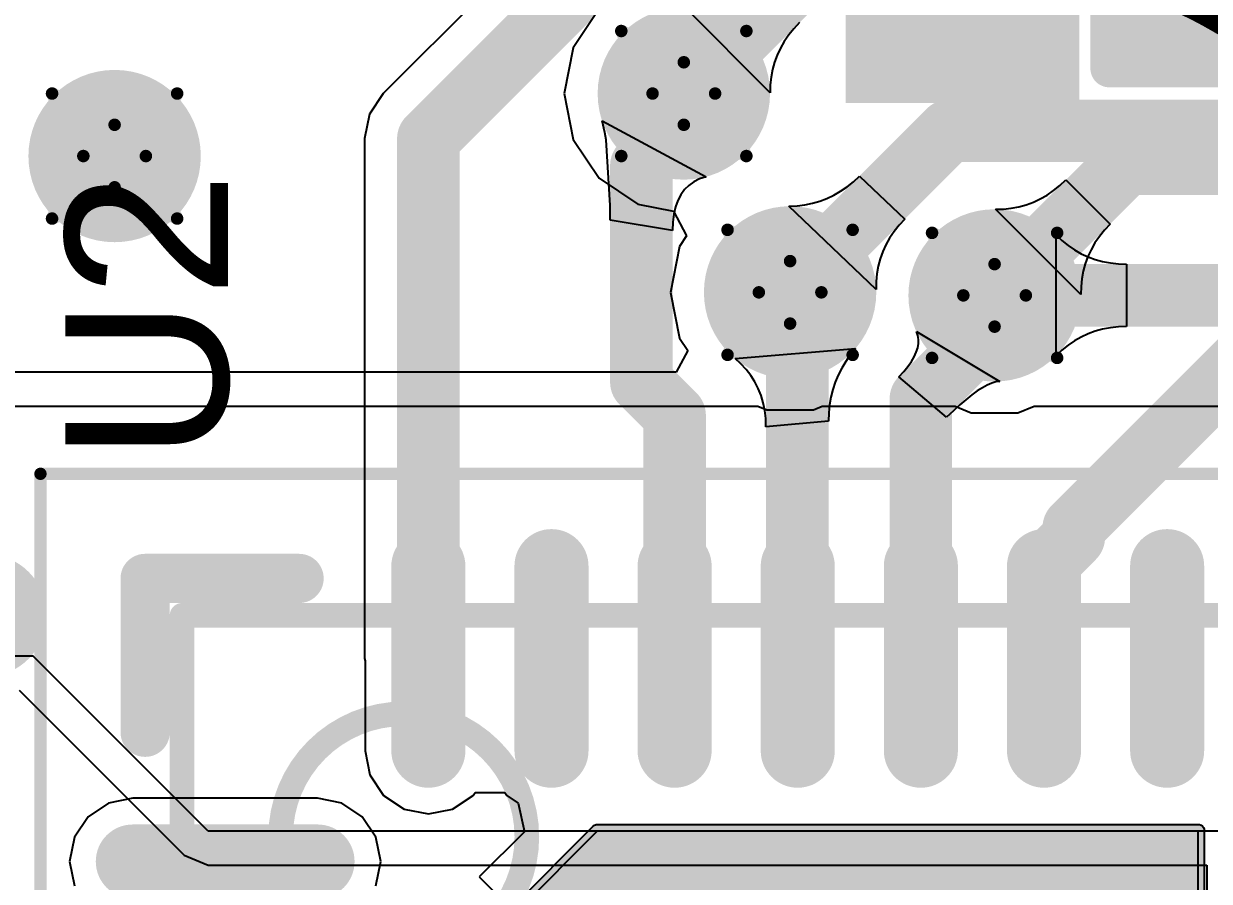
# Model space of a CAD drawing. Header units: inches. Extents: x 0.88 to 8.93, y 2.74 to 7.33.
# Drawn here: x 1.9505 to 2.14, y 3.174 to 3.3112 of the extents above; entities that cross this region are included whole.
import ezdxf

# ---------------------------------------------------------------- set-up
doc = ezdxf.new("R2010")
doc.units = ezdxf.units.IN
doc.header["$MEASUREMENT"] = 0
for name, color, linetype in [('Bottom 3D Body', 76, 'Continuous'), ('Bottom Courtyard', 56, 'Continuous'), ('Bottom Layer', 5, 'Continuous'), ('Drill Drawing', 1, 'Continuous'), ('Mechanical 12', 56, 'Continuous'), ('Top Layer', 1, 'Continuous'), ('Top Overlay', 2, 'Continuous'), ('Top Paste', 8, 'Continuous'), ('Top Solder', 216, 'Continuous'), ('Via Holes', 16, 'Continuous')]:
    doc.layers.add(name, color=color, linetype=linetype)
doc.styles.add('Arial', font='', dxfattribs={"height": 0.2})
doc.styles.get('Arial').set_extended_font_data('Arial')

# ---------------------------------------------------------------- blocks, each defined once
blk = doc.blocks.new('QFN50P500X500X80_HS_29N_CP2102N_18')
at = {"layer": 'Top Layer'}
h = blk.add_hatch(color=1, dxfattribs=at)
edge = h.paths.add_edge_path()
edge.add_arc((-0.0590551, 0.07677155), 0.0049212, 180, 360)
edge.add_line((-0.0541339, 0.07677155), (-0.0541339, 0.10629925))
edge.add_arc((-0.0590551, 0.10629925), 0.0049212, 0, 180)
edge.add_line((-0.0639763, 0.10629925), (-0.0639763, 0.07677155))
h = blk.add_hatch(color=1, dxfattribs=at)
edge = h.paths.add_edge_path()
edge.add_arc((-0.03937, 0.07677155), 0.0049212, 180, 360)
edge.add_line((-0.0344488, 0.07677155), (-0.0344488, 0.10629925))
edge.add_arc((-0.03937, 0.10629925), 0.0049212, 0, 180)
edge.add_line((-0.0442912, 0.10629925), (-0.0442912, 0.07677155))
h = blk.add_hatch(color=1, dxfattribs=at)
edge = h.paths.add_edge_path()
edge.add_arc((-0.019685, 0.07677155), 0.0049212, 180, 360)
edge.add_line((-0.0147638, 0.07677155), (-0.0147638, 0.10629925))
edge.add_arc((-0.019685, 0.10629925), 0.0049212, 0, 180)
edge.add_line((-0.0246062, 0.10629925), (-0.0246062, 0.07677155))
h = blk.add_hatch(color=1, dxfattribs=at)
edge = h.paths.add_edge_path()
edge.add_arc((0, 0.07677155), 0.0049212, 180, 360)
edge.add_line((0.0049212, 0.07677155), (0.0049212, 0.10629925))
edge.add_arc((0, 0.10629925), 0.0049212, 0, 180)
edge.add_line((-0.0049212, 0.10629925), (-0.0049212, 0.07677155))
h = blk.add_hatch(color=1, dxfattribs=at)
edge = h.paths.add_edge_path()
edge.add_arc((0.0196851, 0.07677155), 0.0049212, 180, 360)
edge.add_line((0.0246063, 0.07677155), (0.0246063, 0.10629925))
edge.add_arc((0.0196851, 0.10629925), 0.0049212, 0, 180)
edge.add_line((0.0147639, 0.10629925), (0.0147639, 0.07677155))
h = blk.add_hatch(color=1, dxfattribs=at)
edge = h.paths.add_edge_path()
edge.add_arc((0.0393701, 0.07677155), 0.0049212, 180, 360)
edge.add_line((0.0442913, 0.07677155), (0.0442913, 0.10629925))
edge.add_arc((0.0393701, 0.10629925), 0.0049212, 0, 180)
edge.add_line((0.0344489, 0.10629925), (0.0344489, 0.07677155))
h = blk.add_hatch(color=1, dxfattribs=at)
edge = h.paths.add_edge_path()
edge.add_arc((0.0590552, 0.07677155), 0.0049212, 180, 360)
edge.add_line((0.0639764, 0.07677155), (0.0639764, 0.10629925))
edge.add_arc((0.0590552, 0.10629925), 0.0049212, 0, 180)
edge.add_line((0.054134, 0.10629925), (0.054134, 0.07677155))
h = blk.add_hatch(color=1, dxfattribs=at)
edge = h.paths.add_edge_path()
edge.add_arc((-0.07677155, 0.0590551), 0.0049212, 270, 450)
edge.add_line((-0.07677155, 0.0639763), (-0.10629925, 0.0639763))
edge.add_arc((-0.10629925, 0.0590551), 0.0049212, 90, 270)
edge.add_line((-0.10629925, 0.0541339), (-0.07677155, 0.0541339))
blk.add_hatch(color=1, dxfattribs=at).paths.add_polyline_path([(-0.0639765, -0.0639765), (-0.0639764, 0.0319882), (-0.0319882, 0.0639764), (0.0639764, 0.0639764), (0.0639764, -0.0639764)])
at = {"layer": 'Top Paste'}
h = blk.add_hatch(color=8, dxfattribs=at)
edge = h.paths.add_edge_path()
edge.add_arc((-0.0590551, 0.07677155), 0.0049212, 180, 360)
edge.add_line((-0.0541339, 0.07677155), (-0.0541339, 0.10629925))
edge.add_arc((-0.0590551, 0.10629925), 0.0049212, 0, 180)
edge.add_line((-0.0639763, 0.10629925), (-0.0639763, 0.07677155))
h = blk.add_hatch(color=8, dxfattribs=at)
edge = h.paths.add_edge_path()
edge.add_arc((-0.03937, 0.07677155), 0.0049212, 180, 360)
edge.add_line((-0.0344488, 0.07677155), (-0.0344488, 0.10629925))
edge.add_arc((-0.03937, 0.10629925), 0.0049212, 0, 180)
edge.add_line((-0.0442912, 0.10629925), (-0.0442912, 0.07677155))
h = blk.add_hatch(color=8, dxfattribs=at)
edge = h.paths.add_edge_path()
edge.add_arc((-0.019685, 0.07677155), 0.0049212, 180, 360)
edge.add_line((-0.0147638, 0.07677155), (-0.0147638, 0.10629925))
edge.add_arc((-0.019685, 0.10629925), 0.0049212, 0, 180)
edge.add_line((-0.0246062, 0.10629925), (-0.0246062, 0.07677155))
h = blk.add_hatch(color=8, dxfattribs=at)
edge = h.paths.add_edge_path()
edge.add_arc((0, 0.07677155), 0.0049212, 180, 360)
edge.add_line((0.0049212, 0.07677155), (0.0049212, 0.10629925))
edge.add_arc((0, 0.10629925), 0.0049212, 0, 180)
edge.add_line((-0.0049212, 0.10629925), (-0.0049212, 0.07677155))
h = blk.add_hatch(color=8, dxfattribs=at)
edge = h.paths.add_edge_path()
edge.add_arc((0.0196851, 0.07677155), 0.0049212, 180, 360)
edge.add_line((0.0246063, 0.07677155), (0.0246063, 0.10629925))
edge.add_arc((0.0196851, 0.10629925), 0.0049212, 0, 180)
edge.add_line((0.0147639, 0.10629925), (0.0147639, 0.07677155))
h = blk.add_hatch(color=8, dxfattribs=at)
edge = h.paths.add_edge_path()
edge.add_arc((0.0393701, 0.07677155), 0.0049212, 180, 360)
edge.add_line((0.0442913, 0.07677155), (0.0442913, 0.10629925))
edge.add_arc((0.0393701, 0.10629925), 0.0049212, 0, 180)
edge.add_line((0.0344489, 0.10629925), (0.0344489, 0.07677155))
h = blk.add_hatch(color=8, dxfattribs=at)
edge = h.paths.add_edge_path()
edge.add_arc((0.0590552, 0.07677155), 0.0049212, 180, 360)
edge.add_line((0.0639764, 0.07677155), (0.0639764, 0.10629925))
edge.add_arc((0.0590552, 0.10629925), 0.0049212, 0, 180)
edge.add_line((0.054134, 0.10629925), (0.054134, 0.07677155))
h = blk.add_hatch(color=8, dxfattribs=at)
edge = h.paths.add_edge_path()
edge.add_arc((-0.07677155, 0.0590551), 0.0049212, 270, 450)
edge.add_line((-0.07677155, 0.0639763), (-0.10629925, 0.0639763))
edge.add_arc((-0.10629925, 0.0590551), 0.0049212, 90, 270)
edge.add_line((-0.10629925, 0.0541339), (-0.07677155, 0.0541339))
blk.add_hatch(color=8, dxfattribs=at).paths.add_polyline_path([(-0.0639765, -0.0639765), (-0.0639764, 0.0319882), (-0.0319882, 0.0639764), (0.0639764, 0.0639764), (0.0639764, -0.0639764)])
at = {"layer": 'Top Solder'}
h = blk.add_hatch(color=216, dxfattribs=at)
edge = h.paths.add_edge_path()
edge.add_arc((-0.0590551, 0.07677155), 0.0059212, 180, 360)
edge.add_line((-0.0531339, 0.07677155), (-0.0531339, 0.10629925))
edge.add_arc((-0.0590551, 0.10629925), 0.0059212, 0, 180)
edge.add_line((-0.0649763, 0.10629925), (-0.0649763, 0.07677155))
h = blk.add_hatch(color=216, dxfattribs=at)
edge = h.paths.add_edge_path()
edge.add_arc((-0.03937, 0.07677155), 0.0059212, 180, 360)
edge.add_line((-0.0334488, 0.07677155), (-0.0334488, 0.10629925))
edge.add_arc((-0.03937, 0.10629925), 0.0059212, 0, 180)
edge.add_line((-0.0452912, 0.10629925), (-0.0452912, 0.07677155))
h = blk.add_hatch(color=216, dxfattribs=at)
edge = h.paths.add_edge_path()
edge.add_arc((-0.019685, 0.07677155), 0.0059212, 180, 360)
edge.add_line((-0.0137638, 0.07677155), (-0.0137638, 0.10629925))
edge.add_arc((-0.019685, 0.10629925), 0.0059212, 0, 180)
edge.add_line((-0.0256062, 0.10629925), (-0.0256062, 0.07677155))
h = blk.add_hatch(color=216, dxfattribs=at)
edge = h.paths.add_edge_path()
edge.add_arc((0, 0.07677155), 0.0059212, 180, 360)
edge.add_line((0.0059212, 0.07677155), (0.0059212, 0.10629925))
edge.add_arc((0, 0.10629925), 0.0059212, 0, 180)
edge.add_line((-0.0059212, 0.10629925), (-0.0059212, 0.07677155))
h = blk.add_hatch(color=216, dxfattribs=at)
edge = h.paths.add_edge_path()
edge.add_arc((0.0196851, 0.07677155), 0.0059212, 180, 360)
edge.add_line((0.0256063, 0.07677155), (0.0256063, 0.10629925))
edge.add_arc((0.0196851, 0.10629925), 0.0059212, 0, 180)
edge.add_line((0.0137639, 0.10629925), (0.0137639, 0.07677155))
h = blk.add_hatch(color=216, dxfattribs=at)
edge = h.paths.add_edge_path()
edge.add_arc((0.0393701, 0.07677155), 0.0059212, 180, 360)
edge.add_line((0.0452913, 0.07677155), (0.0452913, 0.10629925))
edge.add_arc((0.0393701, 0.10629925), 0.0059212, 0, 180)
edge.add_line((0.0334489, 0.10629925), (0.0334489, 0.07677155))
h = blk.add_hatch(color=216, dxfattribs=at)
edge = h.paths.add_edge_path()
edge.add_arc((0.0590552, 0.07677155), 0.0059212, 180, 360)
edge.add_line((0.0649764, 0.07677155), (0.0649764, 0.10629925))
edge.add_arc((0.0590552, 0.10629925), 0.0059212, 0, 180)
edge.add_line((0.053134, 0.10629925), (0.053134, 0.07677155))
h = blk.add_hatch(color=216, dxfattribs=at)
edge = h.paths.add_edge_path()
edge.add_arc((-0.07677155, 0.0590551), 0.0059212, 270, 450)
edge.add_line((-0.07677155, 0.0649763), (-0.10629925, 0.0649763))
edge.add_arc((-0.10629925, 0.0590551), 0.0059212, 90, 270)
edge.add_line((-0.10629925, 0.0531339), (-0.07677155, 0.0531339))
blk.add_hatch(color=216, dxfattribs=at).paths.add_polyline_path([(0.0642374, 0.0649506), (0.0644807, 0.0648499), (0.0646896, 0.0646896), (0.0648499, 0.0644807), (0.0649506, 0.0642374), (0.064985, 0.0639764), (0.064985, -0.0639764), (0.0649506, -0.0642374), (0.0648499, -0.0644807), (0.0646896, -0.0646896), (0.0644807, -0.0648499), (0.0642374, -0.0649506), (0.0639764, -0.064985), (-0.0639765, -0.0649851), (-0.0642375, -0.0649507), (-0.0644808, -0.06485), (-0.0646897, -0.0646897), (-0.06485, -0.0644808), (-0.0649507, -0.0642375), (-0.0649851, -0.0639765), (-0.064985, 0.0319882), (-0.0649507, 0.0322493), (-0.0648916, 0.0323917), (-0.0648499, 0.0324925), (-0.0646896, 0.0327014), (-0.0327014, 0.0646896), (-0.0324925, 0.0648499), (-0.0323205, 0.0649211), (-0.0322493, 0.0649506), (-0.0319882, 0.064985), (0.0639764, 0.064985)])
at = {"layer": 'Bottom 3D Body'}
for points in [[(-0.121063, -0.121063, 0.0019685, 0.0019685, 0), (-0.121063, 0.121063, 0.0019685, 0.0019685, 0)], [(-0.121063, 0.121063, 0.0019685, 0.0019685, 0), (0.121063, 0.121063, 0.0019685, 0.0019685, 0)]]:
    blk.add_lwpolyline(points, format="xyseb", dxfattribs=at)
blk.add_lwpolyline([(-0.1215551, 0.121063, 0.0009842, 0.0009842, 1), (-0.1205709, 0.121063, 0.0009842, 0.0009842, 1)], format="xyseb", close=True, dxfattribs=at)
blk.add_lwpolyline([(-0.1215551, 0.121063, 0.0009842, 0.0009842, 1), (-0.1205709, 0.121063, 0.0009842, 0.0009842, 1)], format="xyseb", close=True, dxfattribs=at)
at = {"layer": 'Bottom Courtyard'}
for points in [[(-0.0984252, -0.0984252, 0.003937, 0.003937, 0), (-0.0984252, 0.0984252, 0.003937, 0.003937, 0)], [(-0.0984252, 0.0984252, 0.003937, 0.003937, 0), (0.0984252, 0.0984252, 0.003937, 0.003937, 0)]]:
    blk.add_lwpolyline(points, format="xyseb", dxfattribs=at)
for points in [[(-0.0994094, 0.0984252, 0.0019685, 0.0019685, 1), (-0.097441, 0.0984252, 0.0019685, 0.0019685, 1)], [(-0.0994094, 0.0984252, 0.0019685, 0.0019685, 1), (-0.097441, 0.0984252, 0.0019685, 0.0019685, 1)], [(-0.0433071, 0.0629921, 0.003937, 0.003937, 1), (-0.0826771, 0.0629921, 0.003937, 0.003937, 1)], [(-0.0836613, 0.0629921, 0.0019685, 0.0019685, 1), (-0.0816929, 0.0629921, 0.0019685, 0.0019685, 1)], [(-0.0442913, 0.0629921, 0.0019685, 0.0019685, 1), (-0.0423229, 0.0629921, 0.0019685, 0.0019685, 1)]]:
    blk.add_lwpolyline(points, format="xyseb", close=True, dxfattribs=at)
at = {"layer": 'Top Layer'}
for p, q in [((-0.0639764, 0.0319882), (-0.0319882, 0.0639764)), ((-0.0319882, 0.0639764), (0.0639764, 0.0639764)), ((0.0639764, 0.0639764), (0.0639764, -0.0639764))]:
    blk.add_line(p, q, dxfattribs=at)
at = {"layer": 'Top Overlay'}
for points in [[(-0.1249999, 0.0984252, 0.0098425, 0.0098425, 1), (-0.1348425, 0.0984252, 0.0098425, 0.0098425, 1)], [(-0.1062992, 0.1043307, 0.003937, 0.003937, 1), (-0.1023622, 0.1043307, 0.003937, 0.003937, 1)], [(-0.1062992, 0.1043307, 0.003937, 0.003937, 1), (-0.1023622, 0.1043307, 0.003937, 0.003937, 1)], [(-0.0816929, 0.1043307, 0.003937, 0.003937, 1), (-0.0777559, 0.1043307, 0.003937, 0.003937, 1)], [(-0.1274605, 0.0984252, 0.0049212, 0.0049212, 1), (-0.1225393, 0.0984252, 0.0049212, 0.0049212, 1)], [(-0.1062992, 0.0797244, 0.003937, 0.003937, 1), (-0.1023622, 0.0797244, 0.003937, 0.003937, 1)]]:
    blk.add_lwpolyline(points, format="xyseb", close=True, dxfattribs=at)
for points in [[(-0.1043307, 0.0797244, 0.007874, 0.007874, 0), (-0.1043307, 0.1043307, 0.007874, 0.007874, 0)], [(-0.1043307, 0.1043307, 0.007874, 0.007874, 0), (-0.0797244, 0.1043307, 0.007874, 0.007874, 0)]]:
    blk.add_lwpolyline(points, format="xyseb", dxfattribs=at)
at = {"layer": 'Top Paste'}
for p, q in [((-0.0639764, 0.0319882), (-0.0319882, 0.0639764)), ((-0.0319882, 0.0639764), (0.0639764, 0.0639764)), ((0.0639764, 0.0639764), (0.0639764, -0.0639764))]:
    blk.add_line(p, q, dxfattribs=at)
at = {"layer": 'Top Solder'}
for p, q in [((-0.0646896, 0.0327014), (-0.0327014, 0.0646896)), ((-0.0327014, 0.0646896), (-0.0324925, 0.0648499)), ((-0.0324925, 0.0648499), (-0.0323205, 0.0649211)), ((-0.0323205, 0.0649211), (-0.0322493, 0.0649506)), ((-0.0322493, 0.0649506), (-0.0319882, 0.064985)), ((-0.0319882, 0.064985), (0.0639764, 0.064985)), ((0.0639764, 0.064985), (0.0642374, 0.0649506)), ((0.0642374, 0.0649506), (0.0644807, 0.0648499)), ((0.0644807, 0.0648499), (0.0646896, 0.0646896)), ((0.0646896, 0.0646896), (0.0648499, 0.0644807)), ((0.0648499, 0.0644807), (0.0649506, 0.0642374)), ((0.0649506, 0.0642374), (0.064985, 0.0639764)), ((0.064985, 0.0639764), (0.064985, -0.0639764))]:
    blk.add_line(p, q, dxfattribs=at)
blk = doc.blocks.new('R0805_21')
at = {"layer": 'Top Layer'}
for points in [[(0.02952755, 0.0511811), (0.02952755, 0.0177165), (-0.02952755, 0.0177165), (-0.02952755, 0.0511811)], [(0.02952765, -0.0177165), (0.02952765, -0.0511811), (-0.02952745, -0.0511811), (-0.02952745, -0.0177165)]]:
    blk.add_hatch(color=1, dxfattribs=at).paths.add_polyline_path(points)
at = {"layer": 'Top Overlay'}
blk.add_hatch(color=2, dxfattribs=at).paths.add_polyline_path([(-0.0260101, -0.0090004), (0.0259899, -0.0090004), (0.0259899, 0.0099996), (-0.0260101, 0.0099996)])
at = {"layer": 'Top Paste'}
for points in [[(0.02952755, 0.0511811), (0.02952755, 0.0177165), (-0.02952755, 0.0177165), (-0.02952755, 0.0511811)], [(0.02952765, -0.0177165), (0.02952765, -0.0511811), (-0.02952745, -0.0511811), (-0.02952745, -0.0177165)]]:
    blk.add_hatch(color=8, dxfattribs=at).paths.add_polyline_path(points)
at = {"layer": 'Top Solder'}
for points in [[(0.03149605, 0.0531496), (0.03149605, 0.015748), (-0.03149605, 0.015748), (-0.03149605, 0.0531496)], [(0.03149615, -0.015748), (0.03149615, -0.0531496), (-0.03149595, -0.0531496), (-0.03149595, -0.015748)]]:
    blk.add_hatch(color=216, dxfattribs=at).paths.add_polyline_path(points)
at = {"layer": 'Top Overlay'}
for points in [[(-0.0260001, 0.011, 0.006, 0.006, 0), (0.026, 0.0110001, 0.006, 0.006, 0)], [(-0.0260001, -0.0110001, 0.006, 0.006, 0), (-0.0260001, 0.011, 0.006, 0.006, 0)], [(0.0260001, -0.011, 0.006, 0.006, 0), (0.026, 0.0110001, 0.006, 0.006, 0)], [(-0.0260001, -0.0110001, 0.006, 0.006, 0), (0.0260001, -0.011, 0.006, 0.006, 0)]]:
    blk.add_lwpolyline(points, format="xyseb", dxfattribs=at)
for points in [[(-0.0275001, 0.011, 0.003, 0.003, 1), (-0.0245001, 0.011, 0.003, 0.003, 1)], [(-0.0275001, 0.011, 0.003, 0.003, 1), (-0.0245001, 0.011, 0.003, 0.003, 1)], [(0.0245, 0.0110001, 0.003, 0.003, 1), (0.0275, 0.0110001, 0.003, 0.003, 1)], [(0.0245, 0.0110001, 0.003, 0.003, 1), (0.0275, 0.0110001, 0.003, 0.003, 1)], [(-0.0275001, -0.0110001, 0.003, 0.003, 1), (-0.0245001, -0.0110001, 0.003, 0.003, 1)], [(-0.0275001, -0.0110001, 0.003, 0.003, 1), (-0.0245001, -0.0110001, 0.003, 0.003, 1)], [(0.0245001, -0.011, 0.003, 0.003, 1), (0.0275001, -0.011, 0.003, 0.003, 1)], [(0.0245001, -0.011, 0.003, 0.003, 1), (0.0275001, -0.011, 0.003, 0.003, 1)]]:
    blk.add_lwpolyline(points, format="xyseb", close=True, dxfattribs=at)
at = {"layer": 'Mechanical 12', "style": 'Arial'}
blk.add_text('R7', height=0.026, dxfattribs=at).set_placement((-0.0216596, -0.0129958))

msp = doc.modelspace()

# ---------------------------------------------------------------- hatches: boundary and pattern name
at = {"layer": 'Bottom Layer'}
h = msp.add_hatch(color=5, dxfattribs=at)
edge = h.paths.add_edge_path()
edge.add_arc((2.056, 3.3), 0.0137795, 0, 360)
h = msp.add_hatch(color=5, dxfattribs=at)
edge = h.paths.add_edge_path()
edge.add_arc((1.965, 3.29), 0.0137795, 0, 360)
h = msp.add_hatch(color=5, dxfattribs=at)
edge = h.paths.add_edge_path()
edge.add_arc((2.0729902, 3.2682002), 0.0137795, 0, 360)
h = msp.add_hatch(color=5, dxfattribs=at)
edge = h.paths.add_edge_path()
edge.add_arc((2.1056822, 3.2677122), 0.0137795, 0, 360)
at = {"layer": 'Top Layer'}
h = msp.add_hatch(color=1, dxfattribs=at)
edge = h.paths.add_edge_path()
edge.add_arc((2.056, 3.3), 0.0137795, 0, 360)
h = msp.add_hatch(color=1, dxfattribs=at)
edge = h.paths.add_edge_path()
edge.add_arc((1.965, 3.29), 0.0137795, 0, 360)
h = msp.add_hatch(color=1, dxfattribs=at)
edge = h.paths.add_edge_path()
edge.add_arc((2.0729902, 3.2682002), 0.0137795, 0, 360)
h = msp.add_hatch(color=1, dxfattribs=at)
edge = h.paths.add_edge_path()
edge.add_arc((2.1056822, 3.2677122), 0.0137795, 0, 360)
at = {"layer": 'Via Holes'}
h = msp.add_hatch(color=7, dxfattribs=at)
edge = h.paths.add_edge_path()
edge.add_arc((2.056, 3.3), 0.007874, 0, 360)
h = msp.add_hatch(color=7, dxfattribs=at)
edge = h.paths.add_edge_path()
edge.add_arc((1.965, 3.29), 0.007874, 0, 360)
h = msp.add_hatch(color=7, dxfattribs=at)
edge = h.paths.add_edge_path()
edge.add_arc((2.0729902, 3.2682002), 0.007874, 0, 360)
h = msp.add_hatch(color=7, dxfattribs=at)
edge = h.paths.add_edge_path()
edge.add_arc((2.1056822, 3.2677122), 0.007874, 0, 360)

# ---------------------------------------------------------------- linework, layer by layer
at = {"layer": 'Bottom Layer'}
for p, q in [((2.0424607, 3.3135393), (2.0383101, 3.3073274)), ((2.0697793, 3.3000879), (2.0561877, 3.3137783)), ((2.0744827, 3.311341), (2.0735816, 3.3103744)), ((2.0727762, 3.3093725), (2.0720665, 3.3083354)), ((2.0735816, 3.3103744), (2.0727762, 3.3093725)), ((2.0720665, 3.3083354), (2.0714526, 3.307263)), ((2.0383101, 3.3073274), (2.0368526, 3.3)), ((2.0709344, 3.3061553), (2.0705119, 3.3050123)), ((2.0714526, 3.307263), (2.0709344, 3.3061553)), ((2.0701851, 3.3038341), (2.0699541, 3.3026206)), ((2.0705119, 3.3050123), (2.0701851, 3.3038341)), ((2.0699541, 3.3026206), (2.0698188, 3.3013719)), ((2.0368526, 3.3), (2.0383101, 3.2926726)), ((2.0698188, 3.3013719), (2.0697793, 3.3000879)), ((2.0383101, 3.2926726), (2.0424607, 3.2864607)), ((2.0831007, 3.2858955), (2.0840649, 3.2867954)), ((2.0840649, 3.2867954), (2.0913111, 3.2798994)), ((2.0424607, 3.2864607), (2.0486726, 3.2823101)), ((2.0810647, 3.2843746), (2.0821006, 3.2850886)), ((2.0821006, 3.2850886), (2.0831007, 3.2858955)), ((2.0765628, 3.2824479), (2.0777421, 3.2827902)), ((2.0777421, 3.2827902), (2.0788854, 3.2832254)), ((2.0788854, 3.2832254), (2.079993, 3.2837535)), ((2.079993, 3.2837535), (2.0810647, 3.2843746)), ((2.0486726, 3.2823101), (2.0543434, 3.2811821)), ((2.0543434, 3.2811821), (2.0564386, 3.2772312)), ((2.0728102, 3.2819786), (2.0740969, 3.2820421)), ((2.0867622, 3.2686557), (2.0728102, 3.2819786)), ((2.0740969, 3.2820421), (2.0753478, 3.2821985)), ((2.0753478, 3.2821985), (2.0765628, 3.2824479)), ((2.0913111, 3.2798994), (2.0904082, 3.2789296)), ((2.0564386, 3.2772312), (2.0553003, 3.2755276)), ((2.0896049, 3.2779254), (2.0889011, 3.2768869)), ((2.0904082, 3.2789296), (2.0896049, 3.2779254)), ((2.1155228, 3.2580665), (2.1155228, 3.2773579)), ((2.1155228, 3.2773579), (2.1164551, 3.2764752)), ((2.0553003, 3.2755276), (2.0538428, 3.2682002)), ((2.0882969, 3.2758141), (2.0877923, 3.2747069)), ((2.0889011, 3.2768869), (2.0882969, 3.2758141)), ((2.1164551, 3.2764752), (2.1174306, 3.2756854)), ((2.1174306, 3.2756854), (2.1184494, 3.2749886)), ((2.0873871, 3.2735653), (2.0870816, 3.2723895)), ((2.0877923, 3.2747069), (2.0873871, 3.2735653)), ((2.1184494, 3.2749886), (2.1195113, 3.2743846)), ((2.1195113, 3.2743846), (2.1206165, 3.2738736)), ((2.1206165, 3.2738736), (2.1217649, 3.2734555)), ((2.1217649, 3.2734555), (2.1229564, 3.2731303)), ((2.0870816, 3.2723895), (2.0868756, 3.2711792)), ((2.1229564, 3.2731303), (2.1241912, 3.272898)), ((2.1241912, 3.272898), (2.1254692, 3.2727587)), ((2.1254692, 3.2727587), (2.1267903, 3.2727122)), ((2.1267903, 3.2727122), (2.1267903, 3.2627122)), ((2.0867691, 3.2699346), (2.0867622, 3.2686557)), ((2.0868756, 3.2711792), (2.0867691, 3.2699346)), ((2.0538428, 3.2682002), (2.0553003, 3.2608728)), ((2.1217649, 3.2619689), (2.1206165, 3.2615508)), ((2.1229564, 3.2622941), (2.1217649, 3.2619689)), ((2.1241912, 3.2625264), (2.1229564, 3.2622941)), ((2.1254692, 3.2626657), (2.1241912, 3.2625264)), ((2.1267903, 3.2627122), (2.1254692, 3.2626657)), ((2.0553003, 3.2608728), (2.0566294, 3.2588837)), ((2.1184494, 3.2604358), (2.1174306, 3.259739)), ((2.1195113, 3.2610398), (2.1184494, 3.2604358)), ((2.1206165, 3.2615508), (2.1195113, 3.2610398)), ((2.0566294, 3.2588837), (2.0547734, 3.2554115)), ((2.1164551, 3.2589492), (2.1155228, 3.2580665)), ((2.1174306, 3.259739), (2.1164551, 3.2589492)), ((2.0547734, 3.2554115), (1.6430002, 3.2554119)), ((1.643, 3.2499999), (2.0678574, 3.2499995)), ((2.0678574, 3.2499995), (2.0692547, 3.2494207)), ((2.0692547, 3.2494207), (2.0767257, 3.2494207)), ((2.0767257, 3.2494207), (2.078123, 3.2499995)), ((2.078123, 3.2499995), (2.0993713, 3.2499995)), ((2.0993713, 3.2499995), (2.1019467, 3.2489327)), ((2.1019467, 3.2489327), (2.1094177, 3.2489327)), ((2.1094177, 3.2489327), (2.1119931, 3.2499995)), ((2.1119931, 3.2499995), (2.151952, 3.2499994)), ((1.9519627, 3.21), (1.878064, 3.21)), ((1.9799627, 3.182), (1.9519627, 3.21)), ((1.949721, 3.204588), (1.9761358, 3.1781731)), ((2.145, 3.182), (1.9799627, 3.182)), ((1.9761358, 3.1781731), (1.9799627, 3.1765879)), ((1.9799627, 3.1765879), (1.9799629, 3.176588)), ((1.9799629, 3.176588), (2.139588, 3.176588)), ((2.139588, 3.176588), (2.139588, 3.056412))]:
    msp.add_line(p, q, dxfattribs=at)
for points in [[(2.0560706, 3.3, 0.01, 0.01, 0), (2.0763855, 3.3203149, 0.01, 0.01, 0)], [(2.056, 3.3, 0.01, 0.01, 0), (2.0560706, 3.3, 0.01, 0.01, 0)], [(2.0729902, 3.2686496, 0.01, 0.01, 0), (2.0983822, 3.2940416, 0.01, 0.01, 0)], [(2.0983822, 3.2940416, 0.01, 0.01, 0), (2.5132596, 3.2940416, 0.01, 0.01, 0)], [(2.0729902, 3.2682002, 0.01, 0.01, 0), (2.0729902, 3.2686496, 0.01, 0.01, 0)], [(2.1056822, 3.2677122, 0.01, 0.01, 0), (2.1486584, 3.2677122, 0.01, 0.01, 0)]]:
    msp.add_lwpolyline(points, format="xyseb", dxfattribs=at)
for points in [[(2.0535, 3.3, 0.005, 0.005, 1), (2.0585, 3.3, 0.005, 0.005, 1)], [(2.0535706, 3.3, 0.005, 0.005, 1), (2.0585706, 3.3, 0.005, 0.005, 1)], [(2.0535706, 3.3, 0.005, 0.005, 1), (2.0585706, 3.3, 0.005, 0.005, 1)], [(2.0958822, 3.2940416, 0.005, 0.005, 1), (2.1008822, 3.2940416, 0.005, 0.005, 1)], [(2.0958822, 3.2940416, 0.005, 0.005, 1), (2.1008822, 3.2940416, 0.005, 0.005, 1)], [(2.0704902, 3.2686496, 0.005, 0.005, 1), (2.0754902, 3.2686496, 0.005, 0.005, 1)], [(2.0704902, 3.2686496, 0.005, 0.005, 1), (2.0754902, 3.2686496, 0.005, 0.005, 1)], [(2.0704902, 3.2682002, 0.005, 0.005, 1), (2.0754902, 3.2682002, 0.005, 0.005, 1)], [(2.1031822, 3.2677122, 0.005, 0.005, 1), (2.1081822, 3.2677122, 0.005, 0.005, 1)]]:
    msp.add_lwpolyline(points, format="xyseb", close=True, dxfattribs=at)
at = {"layer": 'Drill Drawing'}
for points in [[(2.046, 3.31, 0.002, 0.002, 0), (2.056, 3.305, 0.002, 0.002, 0)], [(2.046, 3.31, 0.002, 0.002, 0), (2.051, 3.3, 0.002, 0.002, 0)], [(2.056, 3.305, 0.002, 0.002, 0), (2.066, 3.31, 0.002, 0.002, 0)], [(2.061, 3.3, 0.002, 0.002, 0), (2.066, 3.31, 0.002, 0.002, 0)], [(1.955, 3.3, 0.002, 0.002, 0), (1.965, 3.295, 0.002, 0.002, 0)], [(1.955, 3.3, 0.002, 0.002, 0), (1.96, 3.29, 0.002, 0.002, 0)], [(1.965, 3.295, 0.002, 0.002, 0), (1.975, 3.3, 0.002, 0.002, 0)], [(1.97, 3.29, 0.002, 0.002, 0), (1.975, 3.3, 0.002, 0.002, 0)], [(2.046, 3.29, 0.002, 0.002, 0), (2.051, 3.3, 0.002, 0.002, 0)], [(2.061, 3.3, 0.002, 0.002, 0), (2.066, 3.29, 0.002, 0.002, 0)], [(2.046, 3.29, 0.002, 0.002, 0), (2.056, 3.295, 0.002, 0.002, 0)], [(2.056, 3.295, 0.002, 0.002, 0), (2.066, 3.29, 0.002, 0.002, 0)], [(1.955, 3.28, 0.002, 0.002, 0), (1.96, 3.29, 0.002, 0.002, 0)], [(1.97, 3.29, 0.002, 0.002, 0), (1.975, 3.28, 0.002, 0.002, 0)], [(1.955, 3.28, 0.002, 0.002, 0), (1.965, 3.285, 0.002, 0.002, 0)], [(1.965, 3.285, 0.002, 0.002, 0), (1.975, 3.28, 0.002, 0.002, 0)], [(2.0629902, 3.2782002, 0.002, 0.002, 0), (2.0729902, 3.2732002, 0.002, 0.002, 0)], [(2.0629902, 3.2782002, 0.002, 0.002, 0), (2.0679902, 3.2682002, 0.002, 0.002, 0)], [(2.0729902, 3.2732002, 0.002, 0.002, 0), (2.0829902, 3.2782002, 0.002, 0.002, 0)], [(2.0779902, 3.2682002, 0.002, 0.002, 0), (2.0829902, 3.2782002, 0.002, 0.002, 0)], [(2.0956822, 3.2777122, 0.002, 0.002, 0), (2.1056822, 3.2727122, 0.002, 0.002, 0)], [(2.0956822, 3.2777122, 0.002, 0.002, 0), (2.1006822, 3.2677122, 0.002, 0.002, 0)], [(2.1056822, 3.2727122, 0.002, 0.002, 0), (2.1156822, 3.2777122, 0.002, 0.002, 0)], [(2.1106822, 3.2677122, 0.002, 0.002, 0), (2.1156822, 3.2777122, 0.002, 0.002, 0)], [(2.0629902, 3.2582002, 0.002, 0.002, 0), (2.0679902, 3.2682002, 0.002, 0.002, 0)], [(2.0779902, 3.2682002, 0.002, 0.002, 0), (2.0829902, 3.2582002, 0.002, 0.002, 0)], [(2.0956822, 3.2577122, 0.002, 0.002, 0), (2.1006822, 3.2677122, 0.002, 0.002, 0)], [(2.1106822, 3.2677122, 0.002, 0.002, 0), (2.1156822, 3.2577122, 0.002, 0.002, 0)], [(2.0629902, 3.2582002, 0.002, 0.002, 0), (2.0729902, 3.2632002, 0.002, 0.002, 0)], [(2.0729902, 3.2632002, 0.002, 0.002, 0), (2.0829902, 3.2582002, 0.002, 0.002, 0)], [(2.0956822, 3.2577122, 0.002, 0.002, 0), (2.1056822, 3.2627122, 0.002, 0.002, 0)], [(2.1056822, 3.2627122, 0.002, 0.002, 0), (2.1156822, 3.2577122, 0.002, 0.002, 0)]]:
    msp.add_lwpolyline(points, format="xyseb", dxfattribs=at)
for points in [[(2.0455, 3.31, 0.001, 0.001, 1), (2.0465, 3.31, 0.001, 0.001, 1)], [(2.0455, 3.31, 0.001, 0.001, 1), (2.0465, 3.31, 0.001, 0.001, 1)], [(2.0655, 3.31, 0.001, 0.001, 1), (2.0665, 3.31, 0.001, 0.001, 1)], [(2.0655, 3.31, 0.001, 0.001, 1), (2.0665, 3.31, 0.001, 0.001, 1)], [(2.0555, 3.305, 0.001, 0.001, 1), (2.0565, 3.305, 0.001, 0.001, 1)], [(2.0555, 3.305, 0.001, 0.001, 1), (2.0565, 3.305, 0.001, 0.001, 1)], [(1.9545, 3.3, 0.001, 0.001, 1), (1.9555, 3.3, 0.001, 0.001, 1)], [(1.9545, 3.3, 0.001, 0.001, 1), (1.9555, 3.3, 0.001, 0.001, 1)], [(1.9745, 3.3, 0.001, 0.001, 1), (1.9755, 3.3, 0.001, 0.001, 1)], [(1.9745, 3.3, 0.001, 0.001, 1), (1.9755, 3.3, 0.001, 0.001, 1)], [(2.0505, 3.3, 0.001, 0.001, 1), (2.0515, 3.3, 0.001, 0.001, 1)], [(2.0505, 3.3, 0.001, 0.001, 1), (2.0515, 3.3, 0.001, 0.001, 1)], [(2.0605, 3.3, 0.001, 0.001, 1), (2.0615, 3.3, 0.001, 0.001, 1)], [(2.0605, 3.3, 0.001, 0.001, 1), (2.0615, 3.3, 0.001, 0.001, 1)], [(1.9645, 3.295, 0.001, 0.001, 1), (1.9655, 3.295, 0.001, 0.001, 1)], [(1.9645, 3.295, 0.001, 0.001, 1), (1.9655, 3.295, 0.001, 0.001, 1)], [(2.0555, 3.295, 0.001, 0.001, 1), (2.0565, 3.295, 0.001, 0.001, 1)], [(2.0555, 3.295, 0.001, 0.001, 1), (2.0565, 3.295, 0.001, 0.001, 1)], [(1.9595, 3.29, 0.001, 0.001, 1), (1.9605, 3.29, 0.001, 0.001, 1)], [(1.9595, 3.29, 0.001, 0.001, 1), (1.9605, 3.29, 0.001, 0.001, 1)], [(1.9695, 3.29, 0.001, 0.001, 1), (1.9705, 3.29, 0.001, 0.001, 1)], [(1.9695, 3.29, 0.001, 0.001, 1), (1.9705, 3.29, 0.001, 0.001, 1)], [(2.0455, 3.29, 0.001, 0.001, 1), (2.0465, 3.29, 0.001, 0.001, 1)], [(2.0455, 3.29, 0.001, 0.001, 1), (2.0465, 3.29, 0.001, 0.001, 1)], [(2.0655, 3.29, 0.001, 0.001, 1), (2.0665, 3.29, 0.001, 0.001, 1)], [(2.0655, 3.29, 0.001, 0.001, 1), (2.0665, 3.29, 0.001, 0.001, 1)], [(1.9645, 3.285, 0.001, 0.001, 1), (1.9655, 3.285, 0.001, 0.001, 1)], [(1.9645, 3.285, 0.001, 0.001, 1), (1.9655, 3.285, 0.001, 0.001, 1)], [(1.9545, 3.28, 0.001, 0.001, 1), (1.9555, 3.28, 0.001, 0.001, 1)], [(1.9545, 3.28, 0.001, 0.001, 1), (1.9555, 3.28, 0.001, 0.001, 1)], [(1.9745, 3.28, 0.001, 0.001, 1), (1.9755, 3.28, 0.001, 0.001, 1)], [(1.9745, 3.28, 0.001, 0.001, 1), (1.9755, 3.28, 0.001, 0.001, 1)], [(2.0624902, 3.2782002, 0.001, 0.001, 1), (2.0634902, 3.2782002, 0.001, 0.001, 1)], [(2.0624902, 3.2782002, 0.001, 0.001, 1), (2.0634902, 3.2782002, 0.001, 0.001, 1)], [(2.0824902, 3.2782002, 0.001, 0.001, 1), (2.0834902, 3.2782002, 0.001, 0.001, 1)], [(2.0824902, 3.2782002, 0.001, 0.001, 1), (2.0834902, 3.2782002, 0.001, 0.001, 1)], [(2.0951822, 3.2777122, 0.001, 0.001, 1), (2.0961822, 3.2777122, 0.001, 0.001, 1)], [(2.0951822, 3.2777122, 0.001, 0.001, 1), (2.0961822, 3.2777122, 0.001, 0.001, 1)], [(2.1151822, 3.2777122, 0.001, 0.001, 1), (2.1161822, 3.2777122, 0.001, 0.001, 1)], [(2.1151822, 3.2777122, 0.001, 0.001, 1), (2.1161822, 3.2777122, 0.001, 0.001, 1)], [(2.0724902, 3.2732002, 0.001, 0.001, 1), (2.0734902, 3.2732002, 0.001, 0.001, 1)], [(2.0724902, 3.2732002, 0.001, 0.001, 1), (2.0734902, 3.2732002, 0.001, 0.001, 1)], [(2.1051822, 3.2727122, 0.001, 0.001, 1), (2.1061822, 3.2727122, 0.001, 0.001, 1)], [(2.1051822, 3.2727122, 0.001, 0.001, 1), (2.1061822, 3.2727122, 0.001, 0.001, 1)], [(2.0674902, 3.2682002, 0.001, 0.001, 1), (2.0684902, 3.2682002, 0.001, 0.001, 1)], [(2.0674902, 3.2682002, 0.001, 0.001, 1), (2.0684902, 3.2682002, 0.001, 0.001, 1)], [(2.0774902, 3.2682002, 0.001, 0.001, 1), (2.0784902, 3.2682002, 0.001, 0.001, 1)], [(2.0774902, 3.2682002, 0.001, 0.001, 1), (2.0784902, 3.2682002, 0.001, 0.001, 1)], [(2.1001822, 3.2677122, 0.001, 0.001, 1), (2.1011822, 3.2677122, 0.001, 0.001, 1)], [(2.1001822, 3.2677122, 0.001, 0.001, 1), (2.1011822, 3.2677122, 0.001, 0.001, 1)], [(2.1101822, 3.2677122, 0.001, 0.001, 1), (2.1111822, 3.2677122, 0.001, 0.001, 1)], [(2.1101822, 3.2677122, 0.001, 0.001, 1), (2.1111822, 3.2677122, 0.001, 0.001, 1)], [(2.0724902, 3.2632002, 0.001, 0.001, 1), (2.0734902, 3.2632002, 0.001, 0.001, 1)], [(2.0724902, 3.2632002, 0.001, 0.001, 1), (2.0734902, 3.2632002, 0.001, 0.001, 1)], [(2.1051822, 3.2627122, 0.001, 0.001, 1), (2.1061822, 3.2627122, 0.001, 0.001, 1)], [(2.1051822, 3.2627122, 0.001, 0.001, 1), (2.1061822, 3.2627122, 0.001, 0.001, 1)], [(2.0624902, 3.2582002, 0.001, 0.001, 1), (2.0634902, 3.2582002, 0.001, 0.001, 1)], [(2.0624902, 3.2582002, 0.001, 0.001, 1), (2.0634902, 3.2582002, 0.001, 0.001, 1)], [(2.0824902, 3.2582002, 0.001, 0.001, 1), (2.0834902, 3.2582002, 0.001, 0.001, 1)], [(2.0824902, 3.2582002, 0.001, 0.001, 1), (2.0834902, 3.2582002, 0.001, 0.001, 1)], [(2.0951822, 3.2577122, 0.001, 0.001, 1), (2.0961822, 3.2577122, 0.001, 0.001, 1)], [(2.0951822, 3.2577122, 0.001, 0.001, 1), (2.0961822, 3.2577122, 0.001, 0.001, 1)], [(2.1151822, 3.2577122, 0.001, 0.001, 1), (2.1161822, 3.2577122, 0.001, 0.001, 1)], [(2.1151822, 3.2577122, 0.001, 0.001, 1), (2.1161822, 3.2577122, 0.001, 0.001, 1)]]:
    msp.add_lwpolyline(points, format="xyseb", close=True, dxfattribs=at)
at = {"layer": 'Top Layer'}
for p, q in [((2.0389406, 3.3309892), (2.0079479, 3.2999965)), ((2.0079479, 3.2999965), (2.0057377, 3.2966887)), ((2.0057377, 3.2966887), (2.0049616, 3.2927869)), ((2.0433904, 3.2937733), (2.042929, 3.2956382)), ((2.042929, 3.2956382), (2.059545, 3.2866843)), ((2.0049616, 3.2927869), (2.0049616, 3.2096458)), ((2.0435826, 3.2925944), (2.0433904, 3.2937733)), ((2.0441978, 3.2820705), (2.0435826, 3.2925944)), ((2.059545, 3.2866843), (2.0585314, 3.2863425)), ((2.0568244, 3.2853125), (2.056131, 3.2846242)), ((2.0576246, 3.2858852), (2.0568244, 3.2853125)), ((2.0585314, 3.2863425), (2.0576246, 3.2858852)), ((2.1151031, 3.284467), (2.1161053, 3.2852721)), ((2.1161053, 3.2852721), (2.1170724, 3.2861734)), ((2.1170724, 3.2861734), (2.1241434, 3.2791024)), ((2.0550641, 3.2829012), (2.0546907, 3.2818665)), ((2.0555442, 3.2838205), (2.0550641, 3.2829012)), ((2.056131, 3.2846242), (2.0555442, 3.2838205)), ((2.1118856, 3.2826291), (2.1129932, 3.2831455)), ((2.1129932, 3.2831455), (2.1140657, 3.2837581)), ((2.1140657, 3.2837581), (2.1151031, 3.284467)), ((2.0442106, 3.2797414), (2.0441978, 3.2820705)), ((2.0546907, 3.2818665), (2.054424, 3.2807163)), ((2.10582, 3.2814911), (2.1071034, 3.2815262)), ((2.1194611, 3.26785), (2.10582, 3.2814911)), ((2.1071034, 3.2815262), (2.1083517, 3.2816575)), ((2.1083517, 3.2816575), (2.1095648, 3.2818852)), ((2.1095648, 3.2818852), (2.1107428, 3.282209)), ((2.1107428, 3.282209), (2.1118856, 3.2826291)), ((2.0542106, 3.2780694), (2.0442106, 3.2797414)), ((2.0542639, 3.2794506), (2.0542106, 3.2780694)), ((2.054424, 3.2807163), (2.0542639, 3.2794506)), ((2.1241434, 3.2791024), (2.1232421, 3.2781353)), ((2.122437, 3.2771331), (2.1217281, 3.2760957)), ((2.1232421, 3.2781353), (2.122437, 3.2771331)), ((2.1217281, 3.2760957), (2.1211155, 3.2750232)), ((2.1205991, 3.2739156), (2.120179, 3.2727728)), ((2.1211155, 3.2750232), (2.1205991, 3.2739156)), ((2.1198552, 3.2715948), (2.1196275, 3.2703817)), ((2.120179, 3.2727728), (2.1198552, 3.2715948)), ((2.1196275, 3.2703817), (2.1194962, 3.2691334)), ((2.1194962, 3.2691334), (2.1194611, 3.26785)), ((2.0933941, 3.2613212), (2.0931711, 3.2619375)), ((2.0931711, 3.2619375), (2.106511, 3.2539576)), ((2.0933912, 3.2593308), (2.0935041, 3.2600179)), ((2.0935051, 3.2606814), (2.0933941, 3.2613212)), ((2.0935041, 3.2600179), (2.0935051, 3.2606814)), ((2.0641946, 3.257593), (2.0834194, 3.2591942)), ((2.0826051, 3.2581849), (2.0818766, 3.2571423)), ((2.0834194, 3.2591942), (2.0826051, 3.2581849)), ((2.0928294, 3.2578857), (2.0931663, 3.25862)), ((2.0931663, 3.25862), (2.0933912, 3.2593308)), ((2.065133, 3.2567469), (2.0641946, 3.257593)), ((2.0659727, 3.2558468), (2.065133, 3.2567469)), ((2.0818766, 3.2571423), (2.0812338, 3.2560662)), ((2.0911469, 3.2555407), (2.0918197, 3.256346)), ((2.0918197, 3.256346), (2.0923805, 3.2571276)), ((2.0923805, 3.2571276), (2.0928294, 3.2578857)), ((2.0667136, 3.2548927), (2.0659727, 3.2558468)), ((2.0673557, 3.2538847), (2.0667136, 3.2548927)), ((2.0806767, 3.2549568), (2.0802053, 3.2538139)), ((2.0812338, 3.2560662), (2.0806767, 3.2549568)), ((2.0903622, 3.2547117), (2.0911469, 3.2555407)), ((2.0980017, 3.2482091), (2.0903622, 3.2547117)), ((2.0678991, 3.2528227), (2.0673557, 3.2538847)), ((2.0683436, 3.2517068), (2.0678991, 3.2528227)), ((2.0798196, 3.2526376), (2.0795196, 3.2514279)), ((2.0802053, 3.2538139), (2.0798196, 3.2526376)), ((2.1029147, 3.252432), (2.1020375, 3.2518032)), ((2.1037393, 3.2529529), (2.1029147, 3.252432)), ((2.1045113, 3.2533659), (2.1037393, 3.2529529)), ((2.1052305, 3.253671), (2.1045113, 3.2533659)), ((2.1058971, 3.2538682), (2.1052305, 3.253671)), ((2.106511, 3.2539576), (2.1058971, 3.2538682)), ((2.0686894, 3.2505369), (2.0683436, 3.2517068)), ((2.0689363, 3.2493131), (2.0686894, 3.2505369)), ((2.0795196, 3.2514279), (2.0793053, 3.2501848)), ((2.1020375, 3.2518032), (2.1001249, 3.2502219)), ((2.0690845, 3.2480353), (2.0689363, 3.2493131)), ((2.0791768, 3.2489083), (2.0791339, 3.2475983)), ((2.0793053, 3.2501848), (2.0791768, 3.2489083)), ((2.0990896, 3.2492695), (2.0980017, 3.2482091)), ((2.1001249, 3.2502219), (2.0990896, 3.2492695)), ((2.0691339, 3.2467035), (2.0690845, 3.2480353)), ((2.0791339, 3.2475983), (2.0691339, 3.2467035)), ((2.0049616, 3.2096458), (2.0050419, 3.2092421)), ((2.0050419, 3.2092421), (2.0050419, 3.194882)), ((2.0050419, 3.194882), (2.0058119, 3.1910109)), ((2.0058119, 3.1910109), (2.0080047, 3.1877292)), ((2.0223103, 3.1877292), (2.0226325, 3.1882114)), ((2.0226325, 3.1882114), (2.0273676, 3.1882114)), ((2.0273676, 3.1882114), (2.0276898, 3.1877292)), ((1.9640423, 3.1865111), (1.9607606, 3.1843183)), ((1.9679134, 3.1872811), (1.9640423, 3.1865111)), ((1.997441, 3.1872811), (1.9679134, 3.1872811)), ((2.0013121, 3.1865111), (1.997441, 3.1872811)), ((2.0045938, 3.1843183), (2.0013121, 3.1865111)), ((2.0080047, 3.1877292), (2.0112864, 3.1855364)), ((2.0190286, 3.1855364), (2.0223103, 3.1877292)), ((2.0276898, 3.1877292), (2.0295324, 3.186498)), ((2.0295324, 3.186498), (2.0305199, 3.1819176)), ((1.9607606, 3.1843183), (1.9585678, 3.1810366)), ((2.0067866, 3.1810366), (2.0045938, 3.1843183)), ((2.0112864, 3.1855364), (2.0151575, 3.1847664)), ((2.0151575, 3.1847664), (2.0190286, 3.1855364)), ((1.9585678, 3.1810366), (1.9577978, 3.1771655)), ((2.0075566, 3.1771655), (2.0067866, 3.1810366)), ((2.0305199, 3.1819176), (2.0232911, 3.1746888)), ((1.9577978, 3.1771655), (1.9585678, 3.1732944)), ((2.0067866, 3.1732944), (2.0075566, 3.1771655)), ((2.0232911, 3.1746888), (2.0296676, 3.1683122))]:
    msp.add_line(p, q, dxfattribs=at)
for points in [[(2.0151575, 3.2927869, 0.01, 0.01, 0), (2.0461502, 3.3237796, 0.01, 0.01, 0)], [(2.056, 3.2952485, 0.01, 0.01, 0), (2.056, 3.3, 0.01, 0.01, 0)], [(2.0492106, 3.2884591, 0.01, 0.01, 0), (2.056, 3.2952485, 0.01, 0.01, 0)], [(2.0151575, 3.2096458, 0.01, 0.01, 0), (2.0151575, 3.2927869, 0.01, 0.01, 0)], [(2.0492106, 3.253849, 0.01, 0.01, 0), (2.0492106, 3.2884591, 0.01, 0.01, 0)], [(2.1056822, 3.2677122, 0.01, 0.01, 0), (2.1267496, 3.2887796, 0.01, 0.01, 0)], [(2.1267496, 3.2887796, 0.01, 0.01, 0), (2.1948498, 3.2887796, 0.01, 0.01, 0)], [(2.0729902, 3.2682002, 0.01, 0.01, 0), (2.0741339, 3.2670565, 0.01, 0.01, 0)], [(2.0741339, 3.2097245, 0.01, 0.01, 0), (2.0741339, 3.2670565, 0.01, 0.01, 0)], [(2.1056822, 3.2629607, 0.01, 0.01, 0), (2.1056822, 3.2677122, 0.01, 0.01, 0)], [(2.1183465, 3.2305902, 0.01, 0.01, 0), (2.1527563, 3.265, 0.01, 0.01, 0)], [(2.0938977, 3.2511762, 0.01, 0.01, 0), (2.1056822, 3.2629607, 0.01, 0.01, 0)], [(2.0492106, 3.253849, 0.01, 0.01, 0), (2.0545276, 3.248532, 0.01, 0.01, 0)], [(2.0938977, 3.224331, 0.01, 0.01, 0), (2.0938977, 3.2511762, 0.01, 0.01, 0)], [(2.0545276, 3.2096458, 0.01, 0.01, 0), (2.0545276, 3.248532, 0.01, 0.01, 0)], [(2.1183465, 3.2290161, 0.01, 0.01, 0), (2.1183465, 3.2305902, 0.01, 0.01, 0)], [(2.1136614, 3.224331, 0.01, 0.01, 0), (2.1183465, 3.2290161, 0.01, 0.01, 0)], [(2.0741339, 3.2097245, 0.01, 0.01, 0), (2.0742126, 3.2096458, 0.01, 0.01, 0)]]:
    msp.add_lwpolyline(points, format="xyseb", dxfattribs=at)
for points in [[(2.0535, 3.3, 0.005, 0.005, 1), (2.0585, 3.3, 0.005, 0.005, 1)], [(2.0535, 3.2952485, 0.005, 0.005, 1), (2.0585, 3.2952485, 0.005, 0.005, 1)], [(2.0535, 3.2952485, 0.005, 0.005, 1), (2.0585, 3.2952485, 0.005, 0.005, 1)], [(2.0126575, 3.2927869, 0.005, 0.005, 1), (2.0176575, 3.2927869, 0.005, 0.005, 1)], [(2.0126575, 3.2927869, 0.005, 0.005, 1), (2.0176575, 3.2927869, 0.005, 0.005, 1)], [(2.0467106, 3.2884591, 0.005, 0.005, 1), (2.0517106, 3.2884591, 0.005, 0.005, 1)], [(2.0467106, 3.2884591, 0.005, 0.005, 1), (2.0517106, 3.2884591, 0.005, 0.005, 1)], [(2.1242496, 3.2887796, 0.005, 0.005, 1), (2.1292496, 3.2887796, 0.005, 0.005, 1)], [(2.1242496, 3.2887796, 0.005, 0.005, 1), (2.1292496, 3.2887796, 0.005, 0.005, 1)], [(2.0704902, 3.2682002, 0.005, 0.005, 1), (2.0754902, 3.2682002, 0.005, 0.005, 1)], [(2.0716339, 3.2670565, 0.005, 0.005, 1), (2.0766339, 3.2670565, 0.005, 0.005, 1)], [(2.0716339, 3.2670565, 0.005, 0.005, 1), (2.0766339, 3.2670565, 0.005, 0.005, 1)], [(2.1031822, 3.2677122, 0.005, 0.005, 1), (2.1081822, 3.2677122, 0.005, 0.005, 1)], [(2.1031822, 3.2677122, 0.005, 0.005, 1), (2.1081822, 3.2677122, 0.005, 0.005, 1)], [(2.1031822, 3.2629607, 0.005, 0.005, 1), (2.1081822, 3.2629607, 0.005, 0.005, 1)], [(2.1031822, 3.2629607, 0.005, 0.005, 1), (2.1081822, 3.2629607, 0.005, 0.005, 1)], [(2.0467106, 3.253849, 0.005, 0.005, 1), (2.0517106, 3.253849, 0.005, 0.005, 1)], [(2.0467106, 3.253849, 0.005, 0.005, 1), (2.0517106, 3.253849, 0.005, 0.005, 1)], [(2.0913977, 3.2511762, 0.005, 0.005, 1), (2.0963977, 3.2511762, 0.005, 0.005, 1)], [(2.0913977, 3.2511762, 0.005, 0.005, 1), (2.0963977, 3.2511762, 0.005, 0.005, 1)], [(2.0520276, 3.248532, 0.005, 0.005, 1), (2.0570276, 3.248532, 0.005, 0.005, 1)], [(2.0520276, 3.248532, 0.005, 0.005, 1), (2.0570276, 3.248532, 0.005, 0.005, 1)], [(2.1158465, 3.2305902, 0.005, 0.005, 1), (2.1208465, 3.2305902, 0.005, 0.005, 1)], [(2.1158465, 3.2305902, 0.005, 0.005, 1), (2.1208465, 3.2305902, 0.005, 0.005, 1)], [(2.1158465, 3.2290161, 0.005, 0.005, 1), (2.1208465, 3.2290161, 0.005, 0.005, 1)], [(2.1158465, 3.2290161, 0.005, 0.005, 1), (2.1208465, 3.2290161, 0.005, 0.005, 1)], [(2.0913977, 3.224331, 0.005, 0.005, 1), (2.0963977, 3.224331, 0.005, 0.005, 1)], [(2.1111614, 3.224331, 0.005, 0.005, 1), (2.1161614, 3.224331, 0.005, 0.005, 1)], [(2.0126575, 3.2096458, 0.005, 0.005, 1), (2.0176575, 3.2096458, 0.005, 0.005, 1)], [(2.0520276, 3.2096458, 0.005, 0.005, 1), (2.0570276, 3.2096458, 0.005, 0.005, 1)], [(2.0716339, 3.2097245, 0.005, 0.005, 1), (2.0766339, 3.2097245, 0.005, 0.005, 1)], [(2.0716339, 3.2097245, 0.005, 0.005, 1), (2.0766339, 3.2097245, 0.005, 0.005, 1)], [(2.0717126, 3.2096458, 0.005, 0.005, 1), (2.0767126, 3.2096458, 0.005, 0.005, 1)]]:
    msp.add_lwpolyline(points, format="xyseb", close=True, dxfattribs=at)

# ---------------------------------------------------------------- block references
at = {"rotation": 270}
msp.add_blockref('R0805_21', (2.135, 3.33), dxfattribs=at)
msp.add_blockref('QFN50P500X500X80_HS_29N_CP2102N_18', (2.0742126, 3.1181104))

# ---------------------------------------------------------------- texts
at = {"layer": 'Top Overlay', "style": 'Arial'}
msp.add_text('U2', height=0.026, rotation=90, dxfattribs=at).set_placement((1.9831413, 3.2411093))

doc.saveas('drawing.dxf')
